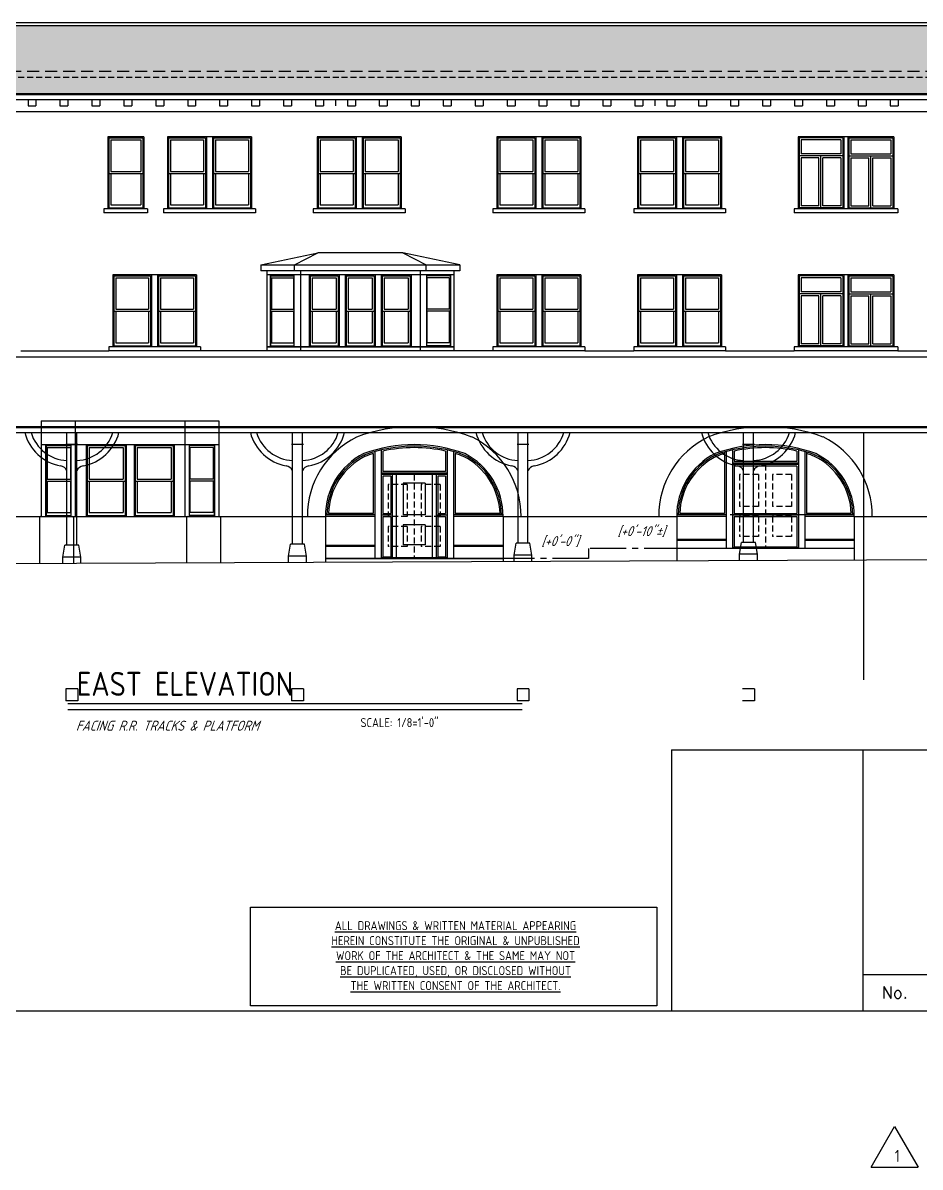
# Model space of a CAD drawing. Extents: x -19386 to -11860, y 6921 to 9650.
# Drawn here: x -14559 to -13660, y 6921 to 8066 of the extents above; entities that cross this region are included whole.
import ezdxf

# ---------------------------------------------------------------- set-up
doc = ezdxf.new("R2010")
doc.units = 0
doc.header["$LTSCALE"] = 96
doc.header["$MEASUREMENT"] = 0
doc.linetypes.add('CENTER2', pattern=[1.125, 0.75, -0.125, 0.125, -0.125])
doc.linetypes.add('HIDDEN2', pattern=[0.1875, 0.125, -0.0625])
doc.layers.get('0').update_dxf_attribs({"linetype": 'CONTINUOUS'})
for name, color, linetype in [('A-ANNO-NOTE', 1, 'CONTINUOUS'), ('A-ANNO-TEXT-02', 1, 'CONTINUOUS'), ('A-ANNO-TTLB', 1, 'CONTINUOUS'), ('A-BLDG-ELEV', 1, 'CONTINUOUS'), ('A-CNPY-CLMN', 254, 'CONTINUOUS'), ('A-EXST-CNST-HIDN', 252, 'HIDDEN2'), ('A-FLOR-ELEV', 3, 'CENTER2'), ('A-FLOR-IDEN', 1, 'CONTINUOUS'), ('A-ROOF-PATT', 253, 'CONTINUOUS'), ('SITE-GRAD', 4, 'CONTINUOUS'), ('TEXT', 1, 'CONTINUOUS')]:
    doc.layers.add(name, color=color, linetype=linetype)
doc.layers.add('A-ANNO-NPLT', color=6, linetype='CONTINUOUS', plot=False)
doc.layers.add('A-DEMO', color=252, linetype='HIDDEN2', plot=False)
doc.styles.add('NOTES', font='architxt.shx', dxfattribs={"height": 9})
doc.styles.add('OFFICE', font='architxt.shx', dxfattribs={"height": 12})
doc.styles.add('ROMANS', font='romans.shx')
doc.styles.get("Standard").update_dxf_attribs({"font": 'architxt.shx', "height": 24})

# ---------------------------------------------------------------- blocks, each defined once
blk = doc.blocks.new('CANOPY COLUMNS')
at = {"layer": 'A-CNPY-CLMN'}
for p, q in [((6906.2, -7029.9), (6906.2, -6917.3)), ((6916.2, -7029.9), (6916.2, -6917.3)), ((7132.2, -7029), (7132.2, -6917.3)), ((7142.2, -7029), (7142.2, -6917.3)), ((7358.2, -7028.1), (7358.2, -6917.3)), ((7368.2, -7028.1), (7368.2, -6917.3)), ((7584.2, -7027.2), (7584.2, -6917.3)), ((7594.2, -7027.2), (7594.2, -6917.3)), ((6916.2, -6929.3), (6906.2, -6929.3)), ((7142.2, -6929.3), (7132.2, -6929.3)), ((7368.2, -6929.3), (7358.2, -6929.3)), ((7594.2, -6929.3), (7584.2, -6929.3)), ((6902.2, -7041.9), (6904.2, -7029.9)), ((6918.2, -7029.9), (6904.2, -7029.9)), ((6920.2, -7041.9), (6918.2, -7029.9)), ((7128.2, -7041), (7130.2, -7029)), ((7144.2, -7029), (7130.2, -7029)), ((7146.2, -7041), (7144.2, -7029)), ((7354.2, -7040.1), (7356.2, -7028.1)), ((7370.2, -7028.1), (7356.2, -7028.1)), ((7372.2, -7040.1), (7370.2, -7028.1)), ((7580.2, -7039.2), (7582.2, -7027.2)), ((7596.2, -7027.2), (7582.2, -7027.2)), ((7598.2, -7039.2), (7596.2, -7027.2)), ((6902.2, -7048), (6902.2, -7041.9)), ((6920.2, -7041.9), (6902.2, -7041.9)), ((6920.2, -7047.9), (6920.2, -7041.9)), ((7128.2, -7047.1), (7128.2, -7041)), ((7146.2, -7041), (7128.2, -7041)), ((7146.2, -7047), (7146.2, -7041)), ((7354.2, -7046.2), (7354.2, -7040.1)), ((7372.2, -7040.1), (7354.2, -7040.1)), ((7372.2, -7046.1), (7372.2, -7040.1)), ((7580.2, -7045.3), (7580.2, -7039.2)), ((7598.2, -7039.2), (7580.2, -7039.2)), ((7598.2, -7045.2), (7598.2, -7039.2))]:
    blk.add_line(p, q, dxfattribs=at)
for centre, radius, start, end in [((6907.9, -6906), 45.3, 194.4438, 259.8395), ((6907.9, -6906), 39.3, 196.7062, 267.5438), ((6914.5, -6906), 39.3, 272.4562, 343.2938), ((6914.5, -6906), 45.3, 280.1605, 345.5562), ((7133.9, -6906), 45.3, 194.4438, 259.8395), ((7133.9, -6906), 39.3, 196.7062, 267.5438), ((7140.5, -6906), 39.3, 272.4562, 343.2938), ((7140.5, -6906), 45.3, 280.1605, 345.5562), ((7359.9, -6906), 45.3, 194.4438, 259.8395), ((7359.9, -6906), 39.3, 196.7062, 267.5438), ((7366.5, -6906), 39.3, 272.4562, 343.2938), ((7366.5, -6906), 45.3, 280.1605, 345.5562), ((7585.9, -6906), 45.3, 194.4438, 259.8395), ((7585.9, -6906), 39.3, 196.7062, 267.5438), ((7592.5, -6906), 39.3, 272.4562, 343.2938), ((7592.5, -6906), 45.3, 280.1605, 345.5562), ((6898.8, -6958.7), 8.17, 24.7493, 82.2105), ((6923.6, -6958.7), 8.17, 97.7895, 155.2507), ((7124.8, -6958.7), 8.17, 24.7493, 82.2105), ((7149.6, -6958.7), 8.17, 97.7895, 155.2507), ((7350.8, -6958.7), 8.17, 24.7493, 82.2105), ((7375.6, -6958.7), 8.17, 97.7895, 155.2507), ((7576.8, -6958.7), 8.17, 24.7493, 82.2105), ((7601.6, -6958.7), 8.17, 97.7895, 155.2507)]:
    blk.add_arc(centre, radius, start, end, dxfattribs=at)

msp = doc.modelspace()

# ---------------------------------------------------------------- hatches: boundary and pattern name
at = {"layer": 'A-ROOF-PATT'}
h = msp.add_hatch(dxfattribs=at)
h.set_pattern_fill('AR-RROOF', color=256, scale=8, style=0)
h.set_pattern_definition([(0, (-21421.093, 14573.471), (17.6, 8), [120, -16, 40, -8]), (0, (-21410.453, 14577.471), (-8, 10.64), [24, -2.64, 48, -6]), (0, (-21417.093, 14580.271), (41.6, 5.36), [64, -11.2, 32, -8])])
h.paths.add_polyline_path([(-12458.9, 8063.4), (-14752.9, 8063.4), (-14696.1, 7995.4), (-12515.7, 7995.4)])

# ---------------------------------------------------------------- linework, layer by layer
at = {"color": 2}
for p, q in [((-14330.9, 7181), (-13923.9, 7181)), ((-14330.9, 7082.3), (-14330.9, 7181)), ((-13923.9, 7181), (-13923.9, 7082.3)), ((-13923.9, 7082.3), (-14330.9, 7082.3))]:
    msp.add_line(p, q, dxfattribs=at)
at = {"layer": 'A-ANNO-NOTE'}
for p, q in [((-13708.9, 6920.7), (-13685.5, 6961.4)), ((-13685.5, 6961.4), (-13662, 6920.7)), ((-13708.9, 6920.7), (-13662, 6920.7))]:
    msp.add_line(p, q, dxfattribs=at)
at = {"layer": 'A-ANNO-NPLT'}
for p, q in [((-14245.9, 7989.4), (-14245.9, 7983.4)), ((-13925.9, 7989.4), (-13925.9, 7983.4)), ((-14127.3, 7742.2), (-14314.6, 7742.2)), ((-13716.6, 7656.2), (-13716.6, 7408.8)), ((-14503.9, 7644.2), (-14515.9, 7644.2)), ((-14277.9, 7644.2), (-14289.9, 7644.2)), ((-14051.9, 7644.2), (-14063.9, 7644.2)), ((-13825.9, 7644.2), (-13837.9, 7644.2)), ((-13775.4, 7573.7), (-13850.3, 7573.7)), ((-14503.9, 7399.5), (-14515.9, 7399.5)), ((-14515.9, 7399.5), (-14515.9, 7387.5)), ((-14503.9, 7399.5), (-14503.9, 7387.5)), ((-14277.9, 7399.5), (-14289.9, 7399.5)), ((-14289.9, 7399.5), (-14289.9, 7387.5)), ((-14277.9, 7399.5), (-14277.9, 7387.5)), ((-14051.9, 7399.5), (-14063.9, 7399.5)), ((-14063.9, 7399.5), (-14063.9, 7387.5)), ((-14051.9, 7399.5), (-14051.9, 7387.5)), ((-13825.9, 7399.5), (-13837.9, 7399.5)), ((-13825.9, 7399.5), (-13825.9, 7387.5)), ((-14503.9, 7387.5), (-14515.9, 7387.5)), ((-14277.9, 7387.5), (-14289.9, 7387.5)), ((-14051.9, 7387.5), (-14063.9, 7387.5)), ((-13825.9, 7387.5), (-13837.9, 7387.5))]:
    msp.add_line(p, q, dxfattribs=at)
at = {"layer": 'A-ANNO-TEXT-02', "color": 5}
msp.add_line((-14514, 7384.8), (-14058.9, 7384.8), dxfattribs=at)
at = {"layer": 'A-ANNO-TEXT-02', "color": 1}
msp.add_line((-14514, 7378.8), (-14058.9, 7378.8), dxfattribs=at)
at = {"layer": 'A-ANNO-TTLB', "color": 2}
for p, q in [((-13909.2, 7338.5), (-13717.2, 7338.5)), ((-13909.2, 7338.5), (-13909.2, 7076.8)), ((-13717.2, 7076.8), (-13717.2, 7338.5)), ((-13045.2, 7113.1), (-13716.7, 7113.1))]:
    msp.add_line(p, q, dxfattribs=at)
at = {"layer": 'A-ANNO-TTLB', "color": 254}
msp.add_line((-13717.2, 7338.5), (-13045.2, 7338.5), dxfattribs=at)
at = {"layer": 'A-ANNO-TTLB', "color": 5}
msp.add_line((-11860, 7076.9), (-15124, 7076.9), dxfattribs=at)
at = {"layer": 'A-BLDG-ELEV'}
for p, q in [((-13520.5, 8066.4), (-14666.6, 8066.4)), ((-12515.7, 7995.4), (-14696.1, 7995.4)), ((-12522.4, 7989.4), (-14689.5, 7989.4)), ((-14553.9, 7989.4), (-14553.9, 7983.4)), ((-14545.9, 7989.4), (-14545.9, 7983.4)), ((-14521.9, 7989.4), (-14521.9, 7983.4)), ((-14513.9, 7989.4), (-14513.9, 7983.4)), ((-14489.9, 7989.4), (-14489.9, 7983.4)), ((-14481.9, 7989.4), (-14481.9, 7983.4)), ((-14457.9, 7989.4), (-14457.9, 7983.4)), ((-14449.9, 7989.4), (-14449.9, 7983.4)), ((-14425.9, 7989.4), (-14425.9, 7983.4)), ((-14417.9, 7989.4), (-14417.9, 7983.4)), ((-14393.9, 7989.4), (-14393.9, 7983.4)), ((-14385.9, 7989.4), (-14385.9, 7983.4)), ((-14361.9, 7989.4), (-14361.9, 7983.4)), ((-14353.9, 7989.4), (-14353.9, 7983.4)), ((-14329.9, 7989.4), (-14329.9, 7983.4)), ((-14321.9, 7989.4), (-14321.9, 7983.4)), ((-14297.9, 7989.4), (-14297.9, 7983.4)), ((-14289.9, 7989.4), (-14289.9, 7983.4)), ((-14265.9, 7989.4), (-14265.9, 7983.4)), ((-14257.9, 7989.4), (-14257.9, 7983.4)), ((-14233.9, 7989.4), (-14233.9, 7983.4)), ((-14225.9, 7989.4), (-14225.9, 7983.4)), ((-14201.9, 7989.4), (-14201.9, 7983.4)), ((-14193.9, 7989.4), (-14193.9, 7983.4)), ((-14169.9, 7989.4), (-14169.9, 7983.4)), ((-14161.9, 7989.4), (-14161.9, 7983.4)), ((-14137.9, 7989.4), (-14137.9, 7983.4)), ((-14129.9, 7989.4), (-14129.9, 7983.4)), ((-14105.9, 7989.4), (-14105.9, 7983.4)), ((-14097.9, 7989.4), (-14097.9, 7983.4)), ((-14073.9, 7989.4), (-14073.9, 7983.4)), ((-14065.9, 7989.4), (-14065.9, 7983.4)), ((-14041.9, 7989.4), (-14041.9, 7983.4)), ((-14033.9, 7989.4), (-14033.9, 7983.4)), ((-14009.9, 7989.4), (-14009.9, 7983.4)), ((-14001.9, 7989.4), (-14001.9, 7983.4)), ((-13977.9, 7989.4), (-13977.9, 7983.4)), ((-13969.9, 7989.4), (-13969.9, 7983.4)), ((-13945.9, 7989.4), (-13945.9, 7983.4)), ((-13937.9, 7989.4), (-13937.9, 7983.4)), ((-13913.9, 7989.4), (-13913.9, 7983.4)), ((-13905.9, 7989.4), (-13905.9, 7983.4)), ((-13881.9, 7989.4), (-13881.9, 7983.4)), ((-13873.9, 7989.4), (-13873.9, 7983.4)), ((-13849.9, 7989.4), (-13849.9, 7983.4)), ((-13841.9, 7989.4), (-13841.9, 7983.4)), ((-13817.9, 7989.4), (-13817.9, 7983.4)), ((-13809.9, 7989.4), (-13809.9, 7983.4)), ((-13785.9, 7989.4), (-13785.9, 7983.4)), ((-13777.9, 7989.4), (-13777.9, 7983.4)), ((-13753.9, 7989.4), (-13753.9, 7983.4)), ((-13745.9, 7989.4), (-13745.9, 7983.4)), ((-13721.9, 7989.4), (-13721.9, 7983.4)), ((-13713.9, 7989.4), (-13713.9, 7983.4)), ((-13689.9, 7989.4), (-13689.9, 7983.4)), ((-13681.9, 7989.4), (-13681.9, 7983.4)), ((-12539.6, 7977.4), (-14672.2, 7977.4)), ((-14553.9, 7983.4), (-14545.9, 7983.4)), ((-14521.9, 7983.4), (-14513.9, 7983.4)), ((-14489.9, 7983.4), (-14481.9, 7983.4)), ((-14457.9, 7983.4), (-14449.9, 7983.4)), ((-14425.9, 7983.4), (-14417.9, 7983.4)), ((-14393.9, 7983.4), (-14385.9, 7983.4)), ((-14361.9, 7983.4), (-14353.9, 7983.4)), ((-14329.9, 7983.4), (-14321.9, 7983.4)), ((-14297.9, 7983.4), (-14289.9, 7983.4)), ((-14265.9, 7983.4), (-14257.9, 7983.4)), ((-14233.9, 7983.4), (-14225.9, 7983.4)), ((-14201.9, 7983.4), (-14193.9, 7983.4)), ((-14169.9, 7983.4), (-14161.9, 7983.4)), ((-14137.9, 7983.4), (-14129.9, 7983.4)), ((-14105.9, 7983.4), (-14097.9, 7983.4)), ((-14073.9, 7983.4), (-14065.9, 7983.4)), ((-14041.9, 7983.4), (-14033.9, 7983.4)), ((-14009.9, 7983.4), (-14001.9, 7983.4)), ((-13977.9, 7983.4), (-13969.9, 7983.4)), ((-13945.9, 7983.4), (-13937.9, 7983.4)), ((-13913.9, 7983.4), (-13905.9, 7983.4)), ((-13881.9, 7983.4), (-13873.9, 7983.4)), ((-13849.9, 7983.4), (-13841.9, 7983.4)), ((-13817.9, 7983.4), (-13809.9, 7983.4)), ((-13785.9, 7983.4), (-13777.9, 7983.4)), ((-13753.9, 7983.4), (-13745.9, 7983.4)), ((-13721.9, 7983.4), (-13713.9, 7983.4)), ((-13689.9, 7983.4), (-13681.9, 7983.4)), ((-14438, 7952.2), (-14474, 7952.2)), ((-14474, 7952.2), (-14474, 7880.2)), ((-14473, 7951.2), (-14439, 7951.2)), ((-14473, 7951.2), (-14473, 7881.2)), ((-14439, 7951.2), (-14439, 7881.2)), ((-14438, 7952.2), (-14438, 7880.2)), ((-14330, 7952.2), (-14414, 7952.2)), ((-14414, 7952.2), (-14414, 7880.2)), ((-14413, 7951.2), (-14376, 7951.2)), ((-14413, 7951.2), (-14413, 7881.2)), ((-14376, 7951.2), (-14376, 7881.2)), ((-14375, 7952.2), (-14375, 7880.2)), ((-14375, 7952.2), (-14375, 7880.2)), ((-14369, 7952.2), (-14369, 7880.2)), ((-14368, 7951.2), (-14331, 7951.2)), ((-14368, 7951.2), (-14368, 7881.2)), ((-14331, 7951.2), (-14331, 7881.2)), ((-14330, 7952.2), (-14330, 7880.2)), ((-14180, 7952.2), (-14264, 7952.2)), ((-14264, 7952.2), (-14264, 7880.2)), ((-14263, 7951.2), (-14226, 7951.2)), ((-14263, 7951.2), (-14263, 7881.2)), ((-14226, 7951.2), (-14226, 7881.2)), ((-14225, 7952.2), (-14225, 7880.2)), ((-14225, 7952.2), (-14225, 7880.2)), ((-14219, 7952.2), (-14219, 7880.2)), ((-14218, 7951.2), (-14181, 7951.2)), ((-14218, 7951.2), (-14218, 7881.2)), ((-14181, 7951.2), (-14181, 7881.2)), ((-14180, 7952.2), (-14180, 7880.2)), ((-14000, 7952.2), (-14084, 7952.2)), ((-14084, 7952.2), (-14084, 7880.2)), ((-14083, 7951.2), (-14046, 7951.2)), ((-14083, 7951.2), (-14083, 7881.2)), ((-14046, 7951.2), (-14046, 7881.2)), ((-14045, 7952.2), (-14045, 7880.2)), ((-14045, 7952.2), (-14045, 7880.2)), ((-14039, 7952.2), (-14039, 7880.2)), ((-14038, 7951.2), (-14001, 7951.2)), ((-14038, 7951.2), (-14038, 7881.2)), ((-14001, 7951.2), (-14001, 7881.2)), ((-14000, 7952.2), (-14000, 7880.2)), ((-13859, 7952.2), (-13943, 7952.2)), ((-13943, 7952.2), (-13943, 7880.2)), ((-13942, 7951.2), (-13905, 7951.2)), ((-13942, 7951.2), (-13942, 7881.2)), ((-13905, 7951.2), (-13905, 7881.2)), ((-13904, 7952.2), (-13904, 7880.2)), ((-13904, 7952.2), (-13904, 7880.2)), ((-13898, 7952.2), (-13898, 7880.2)), ((-13897, 7951.2), (-13860, 7951.2)), ((-13897, 7951.2), (-13897, 7881.2)), ((-13860, 7951.2), (-13860, 7881.2)), ((-13859, 7952.2), (-13859, 7880.2)), ((-13686.3, 7952.2), (-13782.3, 7952.2)), ((-13782.3, 7952.2), (-13782.3, 7880.2)), ((-13737.3, 7951.2), (-13781.3, 7951.2)), ((-13781.3, 7951.2), (-13781.3, 7881.2)), ((-13737.3, 7951.2), (-13737.3, 7881.2)), ((-13736.3, 7952.2), (-13736.3, 7880.2)), ((-13732.3, 7952.2), (-13732.3, 7880.2)), ((-13731.3, 7951.2), (-13687.3, 7951.2)), ((-13731.3, 7951.2), (-13731.3, 7881.2)), ((-13687.3, 7951.2), (-13687.3, 7881.2)), ((-13686.3, 7952.2), (-13686.3, 7880.2)), ((-14471, 7949.2), (-14441, 7949.2)), ((-14471, 7949.2), (-14471, 7917.7)), ((-14441, 7949.2), (-14441, 7917.7)), ((-14411, 7949.2), (-14378, 7949.2)), ((-14411, 7949.2), (-14411, 7917.7)), ((-14378, 7949.2), (-14378, 7917.7)), ((-14366, 7949.2), (-14333, 7949.2)), ((-14366, 7949.2), (-14366, 7917.7)), ((-14333, 7949.2), (-14333, 7917.7)), ((-14261, 7949.2), (-14228, 7949.2)), ((-14261, 7949.2), (-14261, 7917.7)), ((-14228, 7949.2), (-14228, 7917.7)), ((-14216, 7949.2), (-14183, 7949.2)), ((-14216, 7949.2), (-14216, 7917.7)), ((-14183, 7949.2), (-14183, 7917.7)), ((-14081, 7949.2), (-14048, 7949.2)), ((-14081, 7949.2), (-14081, 7917.7)), ((-14048, 7949.2), (-14048, 7917.7)), ((-14036, 7949.2), (-14003, 7949.2)), ((-14036, 7949.2), (-14036, 7917.7)), ((-14003, 7949.2), (-14003, 7917.7)), ((-13940, 7949.2), (-13907, 7949.2)), ((-13940, 7949.2), (-13940, 7917.7)), ((-13907, 7949.2), (-13907, 7917.7)), ((-13895, 7949.2), (-13862, 7949.2)), ((-13895, 7949.2), (-13895, 7917.7)), ((-13862, 7949.2), (-13862, 7917.7)), ((-13739.3, 7949.2), (-13779.3, 7949.2)), ((-13779.3, 7949.2), (-13779.3, 7935.2)), ((-13739.3, 7949.2), (-13739.3, 7935.2)), ((-13729.3, 7949.2), (-13689.3, 7949.2)), ((-13729.3, 7949.2), (-13729.3, 7935.2)), ((-13689.3, 7949.2), (-13689.3, 7935.2)), ((-13737.3, 7933.2), (-13781.3, 7933.2)), ((-13739.3, 7935.2), (-13779.3, 7935.2)), ((-13761.3, 7931.2), (-13779.3, 7931.2)), ((-13779.3, 7931.2), (-13779.3, 7883.2)), ((-13761.3, 7883.2), (-13761.3, 7931.2)), ((-13759.3, 7881.2), (-13759.3, 7933.2)), ((-13739.3, 7931.2), (-13757.3, 7931.2)), ((-13757.3, 7883.2), (-13757.3, 7931.2)), ((-13739.3, 7931.2), (-13739.3, 7883.2)), ((-13731.3, 7933.2), (-13687.3, 7933.2)), ((-13729.3, 7935.2), (-13689.3, 7935.2)), ((-13729.3, 7931.2), (-13711.3, 7931.2)), ((-13729.3, 7931.2), (-13729.3, 7883.2)), ((-13711.3, 7883.2), (-13711.3, 7931.2)), ((-13709.3, 7881.2), (-13709.3, 7933.2)), ((-13707.3, 7931.2), (-13689.3, 7931.2)), ((-13707.3, 7883.2), (-13707.3, 7931.2)), ((-13689.3, 7931.2), (-13689.3, 7883.2)), ((-14471, 7917.7), (-14441, 7917.7)), ((-14411, 7917.7), (-14378, 7917.7)), ((-14366, 7917.7), (-14333, 7917.7)), ((-14261, 7917.7), (-14228, 7917.7)), ((-14216, 7917.7), (-14183, 7917.7)), ((-14081, 7917.7), (-14048, 7917.7)), ((-14036, 7917.7), (-14003, 7917.7)), ((-13940, 7917.7), (-13907, 7917.7)), ((-13895, 7917.7), (-13862, 7917.7)), ((-14473, 7915.7), (-14439, 7915.7)), ((-14471, 7915.7), (-14471, 7884.2)), ((-14441, 7915.7), (-14441, 7884.2)), ((-14413, 7915.7), (-14376, 7915.7)), ((-14411, 7915.7), (-14411, 7884.2)), ((-14378, 7915.7), (-14378, 7884.2)), ((-14368, 7915.7), (-14331, 7915.7)), ((-14366, 7915.7), (-14366, 7884.2)), ((-14333, 7915.7), (-14333, 7884.2)), ((-14263, 7915.7), (-14226, 7915.7)), ((-14261, 7915.7), (-14261, 7884.2)), ((-14228, 7915.7), (-14228, 7884.2)), ((-14218, 7915.7), (-14181, 7915.7)), ((-14216, 7915.7), (-14216, 7884.2)), ((-14183, 7915.7), (-14183, 7884.2)), ((-14083, 7915.7), (-14046, 7915.7)), ((-14081, 7915.7), (-14081, 7884.2)), ((-14048, 7915.7), (-14048, 7884.2)), ((-14038, 7915.7), (-14001, 7915.7)), ((-14036, 7915.7), (-14036, 7884.2)), ((-14003, 7915.7), (-14003, 7884.2)), ((-13942, 7915.7), (-13905, 7915.7)), ((-13940, 7915.7), (-13940, 7884.2)), ((-13907, 7915.7), (-13907, 7884.2)), ((-13897, 7915.7), (-13860, 7915.7)), ((-13895, 7915.7), (-13895, 7884.2)), ((-13862, 7915.7), (-13862, 7884.2)), ((-14471, 7884.2), (-14441, 7884.2)), ((-14411, 7884.2), (-14378, 7884.2)), ((-14366, 7884.2), (-14333, 7884.2)), ((-14261, 7884.2), (-14228, 7884.2)), ((-14216, 7884.2), (-14183, 7884.2)), ((-14081, 7884.2), (-14048, 7884.2)), ((-14036, 7884.2), (-14003, 7884.2)), ((-13940, 7884.2), (-13907, 7884.2)), ((-13895, 7884.2), (-13862, 7884.2)), ((-13761.3, 7883.2), (-13779.3, 7883.2)), ((-13739.3, 7883.2), (-13757.3, 7883.2)), ((-13729.3, 7883.2), (-13711.3, 7883.2)), ((-13707.3, 7883.2), (-13689.3, 7883.2)), ((-14434, 7880.2), (-14478, 7880.2)), ((-14478, 7880.2), (-14478, 7876.2)), ((-14434, 7876.2), (-14478, 7876.2)), ((-14474, 7881.2), (-14438, 7881.2)), ((-14434, 7880.2), (-14434, 7876.2)), ((-14326, 7880.2), (-14418, 7880.2)), ((-14418, 7880.2), (-14418, 7876.2)), ((-14326, 7876.2), (-14418, 7876.2)), ((-14414, 7881.2), (-14375, 7881.2)), ((-14330, 7880.2), (-14414, 7880.2)), ((-14369, 7881.2), (-14330, 7881.2)), ((-14326, 7880.2), (-14326, 7876.2)), ((-14176, 7880.2), (-14268, 7880.2)), ((-14268, 7880.2), (-14268, 7876.2)), ((-14176, 7876.2), (-14268, 7876.2)), ((-14264, 7881.2), (-14225, 7881.2)), ((-14180, 7880.2), (-14264, 7880.2)), ((-14219, 7881.2), (-14180, 7881.2)), ((-14176, 7880.2), (-14176, 7876.2)), ((-13996, 7880.2), (-14088, 7880.2)), ((-14088, 7880.2), (-14088, 7876.2)), ((-13996, 7876.2), (-14088, 7876.2)), ((-14084, 7881.2), (-14045, 7881.2)), ((-14039, 7881.2), (-14000, 7881.2)), ((-13996, 7880.2), (-13996, 7876.2)), ((-13855, 7880.2), (-13947, 7880.2)), ((-13947, 7880.2), (-13947, 7876.2)), ((-13855, 7880.2), (-13947, 7880.2)), ((-13855, 7876.2), (-13947, 7876.2)), ((-13943, 7881.2), (-13904, 7881.2)), ((-13898, 7881.2), (-13859, 7881.2)), ((-13855, 7880.2), (-13855, 7876.2)), ((-13682.3, 7880.2), (-13786.3, 7880.2)), ((-13786.3, 7880.2), (-13786.3, 7876.2)), ((-13682.3, 7876.2), (-13786.3, 7876.2)), ((-13736.3, 7881.2), (-13782.3, 7881.2)), ((-13732.3, 7881.2), (-13686.3, 7881.2)), ((-13682.3, 7880.2), (-13682.3, 7876.2)), ((-14320.6, 7824.2), (-14263.6, 7836.2)), ((-14286.9, 7824.2), (-14263.6, 7836.2)), ((-14178.3, 7836.2), (-14263.6, 7836.2)), ((-14121.3, 7824.2), (-14178.3, 7836.2)), ((-14178.3, 7836.2), (-14155, 7824.2)), ((-14385, 7814.2), (-14469, 7814.2)), ((-14469, 7814.2), (-14469, 7742.2)), ((-14430, 7814.2), (-14430, 7742.2)), ((-14430, 7814.2), (-14430, 7742.2)), ((-14424, 7814.2), (-14424, 7742.2)), ((-14385, 7814.2), (-14385, 7742.2)), ((-14320.6, 7824.2), (-14320.6, 7818.2)), ((-14320.6, 7824.2), (-14121.3, 7824.2)), ((-14121.3, 7818.2), (-14320.6, 7818.2)), ((-14314.6, 7818.2), (-14314.6, 7738.2)), ((-14127.3, 7814.2), (-14314.6, 7814.2)), ((-14311.4, 7814.2), (-14311.4, 7742.2)), ((-14287.4, 7814.2), (-14287.4, 7742.2)), ((-14287.4, 7814.2), (-14287.4, 7742.2)), ((-14286.9, 7818.2), (-14286.9, 7824.2)), ((-14280.9, 7818.2), (-14280.9, 7738.2)), ((-14272, 7814.2), (-14272, 7742.2)), ((-14242, 7814.2), (-14242, 7742.2)), ((-14236, 7814.2), (-14236, 7742.2)), ((-14206, 7814.2), (-14206, 7742.2)), ((-14200, 7814.2), (-14200, 7742.2)), ((-14170, 7814.2), (-14170, 7742.2)), ((-14161, 7818.2), (-14161, 7738.2)), ((-14155, 7818.2), (-14155, 7824.2)), ((-14154.6, 7814.2), (-14154.6, 7742.2)), ((-14130.5, 7814.2), (-14130.5, 7742.2)), ((-14127.3, 7818.2), (-14127.3, 7738.2)), ((-14121.3, 7824.2), (-14121.3, 7818.2)), ((-14000, 7814.2), (-14084, 7814.2)), ((-14084, 7814.2), (-14084, 7742.2)), ((-14045, 7814.2), (-14045, 7742.2)), ((-14045, 7814.2), (-14045, 7742.2)), ((-14039, 7814.2), (-14039, 7742.2)), ((-14000, 7814.2), (-14000, 7742.2)), ((-13859, 7814.2), (-13943, 7814.2)), ((-13943, 7814.2), (-13943, 7742.2)), ((-13904, 7814.2), (-13904, 7742.2)), ((-13904, 7814.2), (-13904, 7742.2)), ((-13898, 7814.2), (-13898, 7742.2)), ((-13859, 7814.2), (-13859, 7742.2)), ((-13686.3, 7814.2), (-13782.3, 7814.2)), ((-13782.3, 7814.2), (-13782.3, 7742.2)), ((-13736.3, 7814.2), (-13736.3, 7742.2)), ((-13732.3, 7814.2), (-13732.3, 7742.2)), ((-13686.3, 7814.2), (-13686.3, 7742.2)), ((-14468, 7813.2), (-14431, 7813.2)), ((-14468, 7813.2), (-14468, 7743.2)), ((-14466, 7811.2), (-14433, 7811.2)), ((-14466, 7811.2), (-14466, 7779.7)), ((-14433, 7811.2), (-14433, 7779.7)), ((-14431, 7813.2), (-14431, 7743.2)), ((-14423, 7813.2), (-14386, 7813.2)), ((-14423, 7813.2), (-14423, 7743.2)), ((-14421, 7811.2), (-14388, 7811.2)), ((-14421, 7811.2), (-14421, 7779.7)), ((-14388, 7811.2), (-14388, 7779.7)), ((-14386, 7813.2), (-14386, 7743.2)), ((-14311.4, 7813.2), (-14287.4, 7813.2)), ((-14310.9, 7813.2), (-14310.9, 7743.2)), ((-14309.9, 7811.2), (-14287.8, 7811.2)), ((-14309.9, 7811.2), (-14309.9, 7779.7)), ((-14287.8, 7811.2), (-14287.8, 7779.7)), ((-14271, 7813.2), (-14243, 7813.2)), ((-14271, 7813.2), (-14271, 7743.2)), ((-14269, 7811.2), (-14245, 7811.2)), ((-14269, 7811.2), (-14269, 7779.7)), ((-14245, 7811.2), (-14245, 7779.7)), ((-14243, 7813.2), (-14243, 7743.2)), ((-14235, 7813.2), (-14207, 7813.2)), ((-14235, 7813.2), (-14235, 7743.2)), ((-14233, 7811.2), (-14209, 7811.2)), ((-14233, 7811.2), (-14233, 7779.7)), ((-14209, 7811.2), (-14209, 7779.7)), ((-14207, 7813.2), (-14207, 7743.2)), ((-14199, 7813.2), (-14171, 7813.2)), ((-14199, 7813.2), (-14199, 7743.2)), ((-14197, 7811.2), (-14173, 7811.2)), ((-14197, 7811.2), (-14197, 7779.7)), ((-14173, 7811.2), (-14173, 7779.7)), ((-14171, 7813.2), (-14171, 7743.2)), ((-14131, 7813.2), (-14154.6, 7813.2)), ((-14154.1, 7811.2), (-14154.1, 7779.7)), ((-14132, 7811.2), (-14154.1, 7811.2)), ((-14132, 7811.2), (-14132, 7779.7)), ((-14131, 7813.2), (-14131, 7743.2)), ((-14083, 7813.2), (-14046, 7813.2)), ((-14083, 7813.2), (-14083, 7743.2)), ((-14081, 7811.2), (-14048, 7811.2)), ((-14081, 7811.2), (-14081, 7779.7)), ((-14048, 7811.2), (-14048, 7779.7)), ((-14046, 7813.2), (-14046, 7743.2)), ((-14038, 7813.2), (-14001, 7813.2)), ((-14038, 7813.2), (-14038, 7743.2)), ((-14036, 7811.2), (-14003, 7811.2)), ((-14036, 7811.2), (-14036, 7779.7)), ((-14003, 7811.2), (-14003, 7779.7)), ((-14001, 7813.2), (-14001, 7743.2)), ((-13942, 7813.2), (-13905, 7813.2)), ((-13942, 7813.2), (-13942, 7743.2)), ((-13940, 7811.2), (-13907, 7811.2)), ((-13940, 7811.2), (-13940, 7779.7)), ((-13907, 7811.2), (-13907, 7779.7)), ((-13905, 7813.2), (-13905, 7743.2)), ((-13897, 7813.2), (-13860, 7813.2)), ((-13897, 7813.2), (-13897, 7743.2)), ((-13895, 7811.2), (-13862, 7811.2)), ((-13895, 7811.2), (-13895, 7779.7)), ((-13862, 7811.2), (-13862, 7779.7)), ((-13860, 7813.2), (-13860, 7743.2)), ((-13737.3, 7813.2), (-13781.3, 7813.2)), ((-13781.3, 7813.2), (-13781.3, 7743.2)), ((-13739.3, 7811.2), (-13779.3, 7811.2)), ((-13779.3, 7811.2), (-13779.3, 7797.2)), ((-13739.3, 7811.2), (-13739.3, 7797.2)), ((-13737.3, 7813.2), (-13737.3, 7743.2)), ((-13731.3, 7813.2), (-13687.3, 7813.2)), ((-13731.3, 7813.2), (-13731.3, 7743.2)), ((-13729.3, 7811.2), (-13689.3, 7811.2)), ((-13729.3, 7811.2), (-13729.3, 7797.2)), ((-13689.3, 7811.2), (-13689.3, 7797.2)), ((-13687.3, 7813.2), (-13687.3, 7743.2)), ((-13737.3, 7795.2), (-13781.3, 7795.2)), ((-13739.3, 7797.2), (-13779.3, 7797.2)), ((-13761.3, 7793.2), (-13779.3, 7793.2)), ((-13779.3, 7793.2), (-13779.3, 7745.2)), ((-13761.3, 7745.2), (-13761.3, 7793.2)), ((-13759.3, 7743.2), (-13759.3, 7795.2)), ((-13739.3, 7793.2), (-13757.3, 7793.2)), ((-13757.3, 7745.2), (-13757.3, 7793.2)), ((-13739.3, 7793.2), (-13739.3, 7745.2)), ((-13731.3, 7795.2), (-13687.3, 7795.2)), ((-13729.3, 7797.2), (-13689.3, 7797.2)), ((-13729.3, 7793.2), (-13711.3, 7793.2)), ((-13729.3, 7793.2), (-13729.3, 7745.2)), ((-13711.3, 7745.2), (-13711.3, 7793.2)), ((-13709.3, 7743.2), (-13709.3, 7795.2)), ((-13707.3, 7793.2), (-13689.3, 7793.2)), ((-13707.3, 7745.2), (-13707.3, 7793.2)), ((-13689.3, 7793.2), (-13689.3, 7745.2)), ((-14466, 7779.7), (-14433, 7779.7)), ((-14421, 7779.7), (-14388, 7779.7)), ((-14309.9, 7779.7), (-14287.8, 7779.7)), ((-14269, 7779.7), (-14245, 7779.7)), ((-14233, 7779.7), (-14209, 7779.7)), ((-14197, 7779.7), (-14173, 7779.7)), ((-14132, 7779.7), (-14154.1, 7779.7)), ((-14081, 7779.7), (-14048, 7779.7)), ((-14036, 7779.7), (-14003, 7779.7)), ((-13940, 7779.7), (-13907, 7779.7)), ((-13895, 7779.7), (-13862, 7779.7)), ((-14468, 7777.7), (-14431, 7777.7)), ((-14466, 7777.7), (-14466, 7746.2)), ((-14433, 7777.7), (-14433, 7746.2)), ((-14423, 7777.7), (-14386, 7777.7)), ((-14421, 7777.7), (-14421, 7746.2)), ((-14388, 7777.7), (-14388, 7746.2)), ((-14310.9, 7777.7), (-14287.4, 7777.7)), ((-14309.9, 7777.7), (-14309.9, 7746.2)), ((-14287.8, 7777.7), (-14287.8, 7746.2)), ((-14271, 7777.7), (-14243, 7777.7)), ((-14269, 7777.7), (-14269, 7746.2)), ((-14245, 7777.7), (-14245, 7746.2)), ((-14235, 7777.7), (-14207, 7777.7)), ((-14233, 7777.7), (-14233, 7746.2)), ((-14209, 7777.7), (-14209, 7746.2)), ((-14199, 7777.7), (-14171, 7777.7)), ((-14197, 7777.7), (-14197, 7746.2)), ((-14173, 7777.7), (-14173, 7746.2)), ((-14131, 7777.7), (-14154.6, 7777.7)), ((-14154.1, 7777.7), (-14154.1, 7746.2)), ((-14132, 7777.7), (-14132, 7746.2)), ((-14083, 7777.7), (-14046, 7777.7)), ((-14081, 7777.7), (-14081, 7746.2)), ((-14048, 7777.7), (-14048, 7746.2)), ((-14038, 7777.7), (-14001, 7777.7)), ((-14036, 7777.7), (-14036, 7746.2)), ((-14003, 7777.7), (-14003, 7746.2)), ((-13942, 7777.7), (-13905, 7777.7)), ((-13940, 7777.7), (-13940, 7746.2)), ((-13907, 7777.7), (-13907, 7746.2)), ((-13897, 7777.7), (-13860, 7777.7)), ((-13895, 7777.7), (-13895, 7746.2)), ((-13862, 7777.7), (-13862, 7746.2)), ((-14466, 7746.2), (-14433, 7746.2)), ((-14421, 7746.2), (-14388, 7746.2)), ((-14309.9, 7746.2), (-14287.8, 7746.2)), ((-14269, 7746.2), (-14245, 7746.2)), ((-14233, 7746.2), (-14209, 7746.2)), ((-14197, 7746.2), (-14173, 7746.2)), ((-14132, 7746.2), (-14154.1, 7746.2)), ((-14081, 7746.2), (-14048, 7746.2)), ((-14036, 7746.2), (-14003, 7746.2)), ((-13940, 7746.2), (-13907, 7746.2)), ((-13895, 7746.2), (-13862, 7746.2)), ((-13761.3, 7745.2), (-13779.3, 7745.2)), ((-13739.3, 7745.2), (-13757.3, 7745.2)), ((-13729.3, 7745.2), (-13711.3, 7745.2)), ((-13707.3, 7745.2), (-13689.3, 7745.2)), ((-14561, 7738.2), (-14473, 7738.2)), ((-14381, 7742.2), (-14473, 7742.2)), ((-14473, 7742.2), (-14473, 7738.2)), ((-14381, 7738.2), (-14473, 7738.2)), ((-14469, 7743.2), (-14430, 7743.2)), ((-14385, 7742.2), (-14469, 7742.2)), ((-14424, 7743.2), (-14385, 7743.2)), ((-14381, 7742.2), (-14381, 7738.2)), ((-14088, 7738.2), (-14381, 7738.2)), ((-14314.6, 7742.2), (-14127.3, 7742.2)), ((-14311.4, 7743.2), (-14287.4, 7743.2)), ((-14272, 7743.2), (-14242, 7743.2)), ((-14236, 7743.2), (-14206, 7743.2)), ((-14200, 7743.2), (-14170, 7743.2)), ((-14130.5, 7743.2), (-14154.6, 7743.2)), ((-13996, 7742.2), (-14088, 7742.2)), ((-14088, 7742.2), (-14088, 7738.2)), ((-13996, 7738.2), (-14088, 7738.2)), ((-14084, 7743.2), (-14045, 7743.2)), ((-14039, 7743.2), (-14000, 7743.2)), ((-13996, 7742.2), (-13996, 7738.2)), ((-13996, 7738.2), (-13947, 7738.2)), ((-13855, 7742.2), (-13947, 7742.2)), ((-13947, 7742.2), (-13947, 7738.2)), ((-13855, 7742.2), (-13947, 7742.2)), ((-13855, 7738.2), (-13947, 7738.2)), ((-13943, 7743.2), (-13904, 7743.2)), ((-13898, 7743.2), (-13859, 7743.2)), ((-13855, 7742.2), (-13855, 7738.2)), ((-13855, 7738.2), (-13786.3, 7738.2)), ((-13682.3, 7742.2), (-13786.3, 7742.2)), ((-13786.3, 7742.2), (-13786.3, 7738.2)), ((-13682.3, 7738.2), (-13786.3, 7738.2)), ((-13736.3, 7743.2), (-13782.3, 7743.2)), ((-13732.3, 7743.2), (-13686.3, 7743.2)), ((-13682.3, 7742.2), (-13682.3, 7738.2)), ((-13682.3, 7738.2), (-13609, 7738.2)), ((-14540.6, 7668.1), (-14540.6, 7572.2)), ((-14540.6, 7668.1), (-14362.6, 7668.1)), ((-14506.6, 7668.1), (-14506.6, 7572.2)), ((-14396.6, 7668.1), (-14396.6, 7572.2)), ((-14362.6, 7668.1), (-14362.6, 7572.2)), ((-15241.9, 7662.2), (-11969.9, 7662.2)), ((-14540.6, 7644.1), (-14362.6, 7644.1)), ((-14536.4, 7644.1), (-14536.4, 7572.2)), ((-14536.4, 7644.1), (-14536.4, 7572.2)), ((-14535.8, 7643.1), (-14535.8, 7573.2)), ((-14535.8, 7643.1), (-14510.9, 7643.1)), ((-14510.9, 7644.1), (-14510.9, 7572.2)), ((-14510.9, 7644.1), (-14510.9, 7572.2)), ((-14495.6, 7644.1), (-14495.6, 7572.2)), ((-14494.6, 7643.1), (-14456.6, 7643.1)), ((-14494.6, 7643.1), (-14494.6, 7573.2)), ((-14456.6, 7643.1), (-14456.6, 7573.2)), ((-14455.6, 7644.1), (-14455.6, 7572.2)), ((-14447.6, 7644.1), (-14447.6, 7572.2)), ((-14446.6, 7643.1), (-14408.6, 7643.1)), ((-14446.6, 7643.1), (-14446.6, 7573.2)), ((-14408.6, 7643.1), (-14408.6, 7573.2)), ((-14407.6, 7644.1), (-14407.6, 7572.2)), ((-14392.4, 7644.1), (-14392.4, 7572.2)), ((-14367.5, 7643.1), (-14392.4, 7643.1)), ((-14367.5, 7643.1), (-14367.5, 7573.2)), ((-14366.9, 7644.1), (-14366.9, 7572.2)), ((-14534.8, 7641.1), (-14511.4, 7641.1)), ((-14534.8, 7641.1), (-14534.8, 7609.6)), ((-14511.4, 7641.1), (-14511.4, 7609.6)), ((-14492.6, 7641.1), (-14458.6, 7641.1)), ((-14492.6, 7641.1), (-14492.6, 7609.6)), ((-14458.6, 7641.1), (-14458.6, 7609.6)), ((-14444.6, 7641.1), (-14410.6, 7641.1)), ((-14444.6, 7641.1), (-14444.6, 7609.6)), ((-14410.6, 7641.1), (-14410.6, 7609.6)), ((-14391.9, 7641.1), (-14391.9, 7609.6)), ((-14368.5, 7641.1), (-14391.9, 7641.1)), ((-14368.5, 7641.1), (-14368.5, 7609.6)), ((-14207.9, 7635.2), (-14207.9, 7575.2)), ((-14206.4, 7637.2), (-14206.4, 7530.2)), ((-14199.9, 7638.8), (-14199.9, 7530.2)), ((-14198.4, 7637.6), (-14198.4, 7617.2)), ((-14135.4, 7637.6), (-14135.4, 7617.2)), ((-14133.9, 7638.8), (-14133.9, 7530.2)), ((-14127.4, 7637.2), (-14127.4, 7530.2)), ((-14125.9, 7635.2), (-14125.9, 7575.2)), ((-13855.9, 7636.7), (-13855.9, 7575.2)), ((-13854.4, 7636.7), (-13854.4, 7540.2)), ((-13847.9, 7638.8), (-13847.9, 7540.2)), ((-13846.4, 7637.6), (-13846.4, 7627.2)), ((-13783.4, 7637.6), (-13783.4, 7627.2)), ((-13781.9, 7638.8), (-13781.9, 7540.2)), ((-13775.4, 7636.7), (-13775.4, 7540.2)), ((-13773.9, 7636.7), (-13773.9, 7575.2)), ((-13781.9, 7625.7), (-13847.9, 7625.7)), ((-13781.9, 7624.2), (-13847.9, 7624.2)), ((-13783.4, 7627.2), (-13846.4, 7627.2)), ((-13783.4, 7622.7), (-13846.4, 7622.7)), ((-13846.4, 7622.7), (-13846.4, 7575.2)), ((-13783.4, 7622.7), (-13783.4, 7575.2)), ((-14535.8, 7607.6), (-14510.9, 7607.6)), ((-14534.8, 7609.6), (-14511.4, 7609.6)), ((-14534.8, 7607.6), (-14534.8, 7576.2)), ((-14511.4, 7607.6), (-14511.4, 7576.2)), ((-14494.6, 7607.6), (-14456.6, 7607.6)), ((-14492.6, 7609.6), (-14458.6, 7609.6)), ((-14492.6, 7607.6), (-14492.6, 7576.2)), ((-14458.6, 7607.6), (-14458.6, 7576.2)), ((-14446.6, 7607.6), (-14408.6, 7607.6)), ((-14444.6, 7609.6), (-14410.6, 7609.6)), ((-14444.6, 7607.6), (-14444.6, 7576.2)), ((-14410.6, 7607.6), (-14410.6, 7576.2)), ((-14367.5, 7607.6), (-14392.4, 7607.6)), ((-14368.5, 7609.6), (-14391.9, 7609.6)), ((-14391.9, 7607.6), (-14391.9, 7576.2)), ((-14368.5, 7607.6), (-14368.5, 7576.2)), ((-14133.9, 7615.7), (-14199.9, 7615.7)), ((-14133.9, 7614.2), (-14199.9, 7614.2)), ((-14139.9, 7614.2), (-14199.9, 7614.2)), ((-14135.4, 7617.2), (-14198.4, 7617.2)), ((-14198.4, 7612.7), (-14198.4, 7575.2)), ((-14190.4, 7612.7), (-14198.4, 7612.7)), ((-14190.4, 7612.7), (-14190.4, 7575.2)), ((-14188.9, 7614.2), (-14188.9, 7530.2)), ((-14184.9, 7614.2), (-14184.9, 7530.2)), ((-14148.9, 7614.2), (-14148.9, 7530.2)), ((-14144.9, 7614.2), (-14144.9, 7530.2)), ((-14135.4, 7612.7), (-14143.4, 7612.7)), ((-14143.4, 7612.7), (-14143.4, 7575.2)), ((-14135.4, 7612.7), (-14135.4, 7575.2)), ((-14155.9, 7605.7), (-14177.9, 7605.7)), ((-14177.9, 7605.7), (-14177.9, 7573.7)), ((-14155.9, 7605.7), (-14155.9, 7573.7)), ((-14536.4, 7573.2), (-14510.9, 7573.2)), ((-14534.8, 7576.2), (-14511.4, 7576.2)), ((-14495.6, 7573.2), (-14455.6, 7573.2)), ((-14492.6, 7576.2), (-14458.6, 7576.2)), ((-14447.6, 7573.2), (-14407.6, 7573.2)), ((-14444.6, 7576.2), (-14410.6, 7576.2)), ((-14366.9, 7573.2), (-14392.4, 7573.2)), ((-14368.5, 7576.2), (-14391.9, 7576.2)), ((-14206.4, 7573.7), (-14255.9, 7573.7)), ((-14207.9, 7575.2), (-14252.9, 7575.2)), ((-14199.9, 7573.7), (-14188.9, 7573.7)), ((-14198.4, 7575.2), (-14190.4, 7575.2)), ((-14155.9, 7573.7), (-14177.9, 7573.7)), ((-14144.9, 7573.7), (-14133.9, 7573.7)), ((-14143.4, 7575.2), (-14135.4, 7575.2)), ((-14077.9, 7573.7), (-14127.4, 7573.7)), ((-14080.9, 7575.2), (-14125.9, 7575.2)), ((-13854.4, 7573.7), (-13903.9, 7573.7)), ((-13855.9, 7575.2), (-13900.9, 7575.2)), ((-13847.9, 7573.7), (-13781.9, 7573.7)), ((-13846.4, 7575.2), (-13783.4, 7575.2)), ((-13725.9, 7573.7), (-13775.4, 7573.7)), ((-13728.9, 7575.2), (-13773.9, 7575.2)), ((-14574, 7572.2), (-14509.3, 7572.2)), ((-14542.3, 7571.2), (-14542.3, 7525.4)), ((-14509.3, 7572.2), (-14394, 7572.2)), ((-14508.3, 7571.2), (-14508.3, 7525.5)), ((-14395, 7571.2), (-14395, 7526)), ((-14394, 7572.2), (-14273.9, 7572.2)), ((-14361, 7571.2), (-14361, 7526.1)), ((-14255.9, 7572.2), (-14255.9, 7526.5)), ((-14206.4, 7572.2), (-14255.9, 7572.2)), ((-14198.4, 7572.2), (-14198.4, 7531.7)), ((-14198.4, 7572.2), (-14190.4, 7572.2)), ((-14190.4, 7572.2), (-14190.4, 7531.7)), ((-14155.9, 7563.7), (-14177.9, 7563.7)), ((-14177.9, 7563.7), (-14177.9, 7543.7)), ((-14155.9, 7563.7), (-14155.9, 7543.7)), ((-14143.4, 7572.2), (-14135.4, 7572.2)), ((-14143.4, 7572.2), (-14143.4, 7531.7)), ((-14135.4, 7572.2), (-14135.4, 7531.7)), ((-14077.9, 7572.2), (-14127.4, 7572.2)), ((-14077.9, 7572.2), (-14077.9, 7527.2)), ((-14059.9, 7572.2), (-13921.9, 7572.2)), ((-13903.9, 7572.2), (-13903.9, 7527.9)), ((-13854.4, 7572.2), (-13903.9, 7572.2)), ((-13846.4, 7572.2), (-13846.4, 7541.7)), ((-13846.4, 7572.2), (-13783.4, 7572.2)), ((-13783.4, 7572.2), (-13783.4, 7541.7)), ((-13725.9, 7572.2), (-13775.4, 7572.2)), ((-13725.9, 7572.2), (-13725.9, 7528.6)), ((-13707.9, 7572.2), (-13569.9, 7572.2)), ((-14206.4, 7543.2), (-14255.9, 7543.2)), ((-14206.4, 7542.2), (-14255.9, 7542.2)), ((-14155.9, 7543.7), (-14177.9, 7543.7)), ((-14077.9, 7543.2), (-14127.4, 7543.2)), ((-14077.9, 7542.2), (-14127.4, 7542.2)), ((-13854.4, 7549.2), (-13903.9, 7549.2)), ((-13854.4, 7548.2), (-13903.9, 7548.2)), ((-13725.9, 7540.2), (-13903.9, 7540.2)), ((-13846.4, 7541.7), (-13783.4, 7541.7)), ((-13725.9, 7549.2), (-13775.4, 7549.2)), ((-13725.9, 7548.2), (-13775.4, 7548.2)), ((-14255.9, 7530.2), (-14077.9, 7530.2)), ((-14077.9, 7530.2), (-14255.9, 7530.2)), ((-14198.4, 7531.7), (-14190.4, 7531.7)), ((-14148.9, 7530.7), (-14184.9, 7530.7)), ((-14143.4, 7531.7), (-14135.4, 7531.7))]:
    msp.add_line(p, q, dxfattribs=at)
at = {"layer": 'A-BLDG-ELEV', "color": 254}
for p, q in [((-12458.9, 8063.4), (-14752.9, 8063.4)), ((-14273.9, 7572.2), (-14255.9, 7572.2)), ((-14077.9, 7572.2), (-14059.9, 7572.2)), ((-13921.9, 7572.2), (-13903.9, 7572.2)), ((-13725.9, 7572.2), (-13707.9, 7572.2))]:
    msp.add_line(p, q, dxfattribs=at)
at = {"layer": 'A-BLDG-ELEV', "color": 253}
for p, q in [((-12516.6, 7994.4), (-14695.3, 7994.4)), ((-15241.9, 7661.2), (-11969.9, 7661.2))]:
    msp.add_line(p, q, dxfattribs=at)
at = {"layer": 'A-BLDG-ELEV', "color": 2}
msp.add_line((-15020.6, 7732.2), (-12191.2, 7732.2), dxfattribs=at)
at = {"layer": 'A-BLDG-ELEV', "color": 3}
msp.add_line((-15235.9, 7656.2), (-12191.2, 7656.2), dxfattribs=at)
at = {"layer": 'A-BLDG-ELEV', "color": 254}
for centre, radius, start, end in [((-14166.9, 7497.1), 165, 69.532, 110.4641), ((-13814.9, 7497.1), 165, 69.532, 110.4641), ((-14186.2, 7572.8), 87.7, 115.9693, 180.443), ((-14147.8, 7572.8), 87.9, 359.6147, 63.9645), ((-13834.2, 7572.8), 87.7, 115.9693, 180.443), ((-13795.8, 7572.8), 87.9, 359.6147, 63.9645)]:
    msp.add_arc(centre, radius, start, end, dxfattribs=at)
at = {"layer": 'A-BLDG-ELEV'}
for centre, radius, start, end in [((-14166.9, 7497.1), 147, 69.8829, 110.1171), ((-14166.9, 7497.1), 145.5, 69.8829, 110.1171), ((-13814.9, 7497.1), 147, 69.8829, 110.1171), ((-13814.9, 7497.1), 145.5, 69.8829, 110.1171), ((-14186, 7572.8), 69.9, 116.7329, 180.4846), ((-14186, 7572.8), 68.4, 116.7329, 179.2382), ((-14186, 7572.8), 66.9, 116.7329, 177.9355), ((-14166.9, 7497.1), 144, 106.5416, 110.1171), ((-14166.9, 7497.1), 144, 77.3649, 102.6351), ((-14166.9, 7497.1), 144, 69.8829, 73.4584), ((-14147.6, 7572.8), 66.7, 1.9939, 63.3398), ((-14147.6, 7572.8), 68.2, 0.6901, 63.3398), ((-14147.6, 7572.8), 69.7, 359.4427, 63.3398), ((-13834, 7572.8), 69.9, 116.7329, 180.4846), ((-13834, 7572.8), 68.4, 116.7329, 179.2382), ((-13834, 7572.8), 66.9, 116.7329, 177.9355), ((-13814.9, 7497.1), 144, 106.5416, 110.1171), ((-13814.9, 7497.1), 144, 77.3649, 102.6351), ((-13814.9, 7497.1), 144, 69.8829, 73.4584), ((-13795.6, 7572.8), 66.7, 1.9939, 63.3398), ((-13795.6, 7572.8), 68.2, 0.6901, 63.3398), ((-13795.6, 7572.8), 69.7, 359.4427, 63.3398), ((-14541.3, 7571.2), 1, 90, 180), ((-14509.3, 7571.2), 1, 0, 90), ((-14394, 7571.2), 1, 90, 180), ((-14362, 7571.2), 1, 0, 90)]:
    msp.add_arc(centre, radius, start, end, dxfattribs=at)
at = {"layer": 'A-DEMO'}
msp.add_line((-14680.6, 8018.2), (-12531.2, 8018.2), dxfattribs=at)
at = {"layer": 'A-DEMO', "ltscale": 0.5}
for p, q in [((-13814.9, 7624.2), (-13814.9, 7540.2)), ((-14166.9, 7614.2), (-14166.9, 7530.2)), ((-13821.9, 7614.2), (-13840.9, 7614.2)), ((-13840.9, 7614.2), (-13840.9, 7582.2)), ((-13821.9, 7614.2), (-13821.9, 7582.2)), ((-13788.9, 7614.2), (-13807.9, 7614.2)), ((-13807.9, 7614.2), (-13807.9, 7582.2)), ((-13788.9, 7614.2), (-13788.9, 7582.2)), ((-14173.9, 7604.2), (-14192.9, 7604.2)), ((-14192.9, 7604.2), (-14192.9, 7572.2)), ((-14173.9, 7604.2), (-14173.9, 7572.2)), ((-14140.9, 7604.2), (-14159.9, 7604.2)), ((-14159.9, 7604.2), (-14159.9, 7572.2)), ((-14140.9, 7604.2), (-14140.9, 7572.2)), ((-13821.9, 7582.2), (-13840.9, 7582.2)), ((-13788.9, 7582.2), (-13807.9, 7582.2)), ((-14173.9, 7572.2), (-14192.9, 7572.2)), ((-14173.9, 7562.2), (-14192.9, 7562.2)), ((-14192.9, 7562.2), (-14192.9, 7542.2)), ((-14173.9, 7562.2), (-14173.9, 7542.2)), ((-14140.9, 7572.2), (-14159.9, 7572.2)), ((-14140.9, 7562.2), (-14159.9, 7562.2)), ((-14159.9, 7562.2), (-14159.9, 7542.2)), ((-14140.9, 7562.2), (-14140.9, 7542.2)), ((-13821.9, 7572.2), (-13840.9, 7572.2)), ((-13840.9, 7572.2), (-13840.9, 7552.2)), ((-13821.9, 7572.2), (-13821.9, 7552.2)), ((-13788.9, 7572.2), (-13807.9, 7572.2)), ((-13807.9, 7572.2), (-13807.9, 7552.2)), ((-13788.9, 7572.2), (-13788.9, 7552.2)), ((-13821.9, 7552.2), (-13840.9, 7552.2)), ((-13788.9, 7552.2), (-13807.9, 7552.2)), ((-14173.9, 7542.2), (-14192.9, 7542.2)), ((-14140.9, 7542.2), (-14159.9, 7542.2)), ((-13781.9, 7540.7), (-13847.9, 7540.7)), ((-14184.9, 7530.7), (-14199.9, 7530.7)), ((-14133.9, 7530.7), (-14148.9, 7530.7))]:
    msp.add_line(p, q, dxfattribs=at)
at = {"layer": 'A-EXST-CNST-HIDN', "linetype": 'HIDDEN2', "ltscale": 0.5}
msp.add_line((-14680.6, 8012.2), (-12531.2, 8012.2), dxfattribs=at)
at = {"layer": 'A-FLOR-ELEV', "ltscale": 0.5}
for p, q in [((-13992.3, 7540.2), (-13992.3, 7530.2)), ((-13792.5, 7540.2), (-13992.3, 7540.2)), ((-13992.3, 7530.2), (-14109.8, 7530.2))]:
    msp.add_line(p, q, dxfattribs=at)
at = {"layer": 'SITE-GRAD'}
msp.add_line((-15402.1, 7521.9), (-11860, 7536.1), dxfattribs=at)

# ---------------------------------------------------------------- block references
at = {"layer": 'A-CNPY-CLMN'}
msp.add_blockref('CANOPY COLUMNS', (-21421.1, 14573.5), dxfattribs=at)

# ---------------------------------------------------------------- texts
at = {"layer": 'A-ANNO-NOTE', "insert": (-13685.4, 6937.9), "char_height": 12, "width": 55.5, "attachment_point": 1, "style": 'NOTES'}
msp.add_mtext('{\\C2;1}', dxfattribs=at)
at = {"layer": 'A-ANNO-TEXT-02', "style": 'OFFICE'}
msp.add_text('                                SCALE: 1/8=1\'-0"', height=9, dxfattribs=at).set_placement((-14376.9, 7361.3))
at = {"layer": 'A-ANNO-TEXT-02', "color": 2, "insert": (-14505.1, 7416.6), "char_height": 24, "width": 451.5, "attachment_point": 1}
msp.add_mtext('EAST ELEVATION', dxfattribs=at)
at = {"layer": 'A-ANNO-TTLB', "color": 1, "style": 'ROMANS'}
msp.add_text('No.', height=12, dxfattribs=at).set_placement((-13698.5, 7089.6))
at = {"layer": 'A-FLOR-IDEN', "color": 2, "char_height": 10, "style": 'NOTES'}
for s, insert, width, attachment_point in [('{\\Q20;[+0\'-10"%%P]}', (-13915.8, 7557), 158.057, 6), ('{\\Q20;[+0\'-0"]}', (-14002.1, 7547), 158.057, 6), ('{\\Q20;FACING R.R. TRACKS & PLATFORM}', (-14506, 7362.7), 314.72, 4)]:
    msp.add_mtext(s, dxfattribs=dict(at, insert=insert, width=width, attachment_point=attachment_point))
at = {"layer": 'TEXT', "insert": (-14125.5, 7167), "char_height": 9, "width": 376.5, "attachment_point": 2, "style": 'NOTES'}
msp.add_mtext('{\\LALL DRAWINGS & WRITTEN MATERIAL APPEARING\\PHEREIN CONSTITUTE THE ORIGINAL & UNPUBLISHED\\PWORK OF THE ARCHITECT & THE SAME MAY NOT\\PBE DUPLICATED, USED, OR DISCLOSED WITHOUT\\PTHE WRITTEN CONSENT OF THE ARCHITECT.}', dxfattribs=at)

doc.saveas('drawing.dxf')
